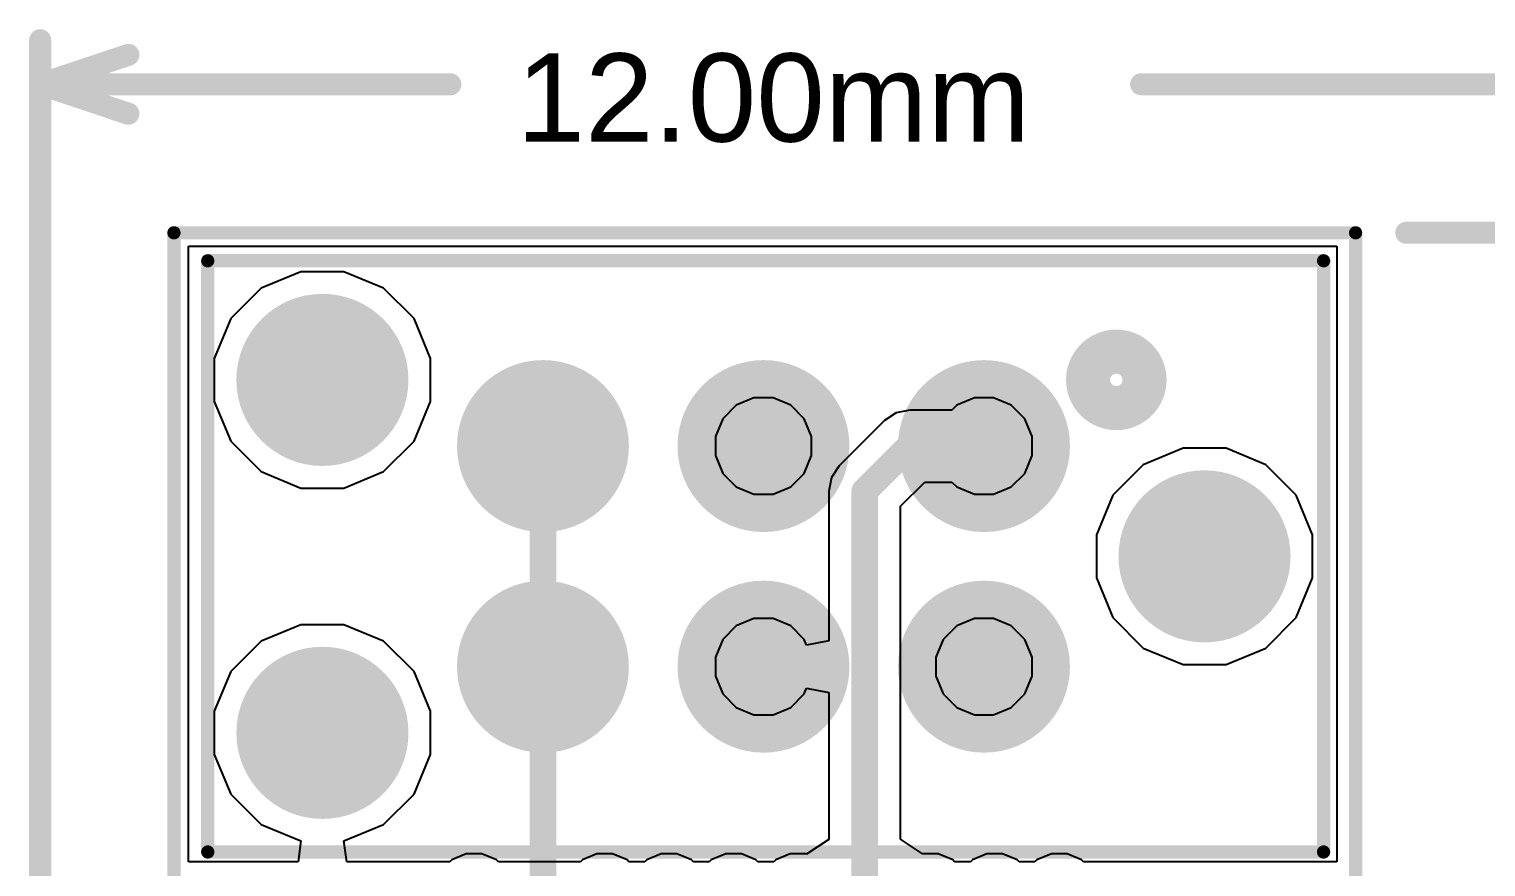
# Model space of a CAD drawing. Header units: millimetres. Extents: x -1.53 to 3.03, y -0.09 to 2.17.
# Drawn here: x -0.0025 to 0.3278, y 0.3636 to 0.5535 of the extents above; entities that cross this region are included whole.
import ezdxf

# ---------------------------------------------------------------- set-up
doc = ezdxf.new("R2010")
doc.units = ezdxf.units.MM
doc.header["$MEASUREMENT"] = 0
for name, color, linetype in [('BottomLayer', 5, 'Continuous'), ('BottomSolder', 6, 'Continuous'), ('Mechanical1', 6, 'Continuous'), ('Mechanical2', 216, 'Continuous'), ('PadHoleLayer', 156, 'Continuous'), ('TopLayer', 1, 'Continuous'), ('TopOverlay', 2, 'Continuous'), ('TopPaste', 8, 'Continuous'), ('TopSolder', 216, 'Continuous'), ('ViaHoleLayer', 16, 'Continuous')]:
    doc.layers.add(name, color=color, linetype=linetype)
doc.styles.add('Arial', font='', dxfattribs={"height": 0.2})
doc.styles.get('Arial').set_extended_font_data('Arial')

# ---------------------------------------------------------------- blocks, each defined once
blk = doc.blocks.new('TC2030_IDC_NL__1')
at = {"layer": 'BottomSolder'}
h = blk.add_hatch(color=6, dxfattribs=at)
edge = h.paths.add_edge_path()
edge.add_arc((0.1, 0.04), 0.004, 0, 360)
h = blk.add_hatch(color=6, dxfattribs=at)
edge = h.paths.add_edge_path()
edge.add_arc((-0.1, 0), 0.004, 0, 360)
h = blk.add_hatch(color=6, dxfattribs=at)
edge = h.paths.add_edge_path()
edge.add_arc((0.1, -0.04), 0.004, 0, 360)
at = {"layer": 'PadHoleLayer'}
h = blk.add_hatch(color=156, dxfattribs=at)
edge = h.paths.add_edge_path()
edge.add_arc((0.1, 0.04), 0.01951, 0, 360)
h = blk.add_hatch(color=156, dxfattribs=at)
edge = h.paths.add_edge_path()
edge.add_arc((-0.1, 0), 0.01951, 0, 360)
h = blk.add_hatch(color=156, dxfattribs=at)
edge = h.paths.add_edge_path()
edge.add_arc((0.1, -0.04), 0.01951, 0, 360)
at = {"layer": 'TopLayer'}
h = blk.add_hatch(color=1, dxfattribs=at)
edge = h.paths.add_edge_path()
edge.add_arc((-0.05, 0.025), 0.01549, 0, 360)
h = blk.add_hatch(color=1, dxfattribs=at)
edge = h.paths.add_edge_path()
edge.add_arc((0, 0.025), 0.01549, 0, 360)
h = blk.add_hatch(color=1, dxfattribs=at)
edge = h.paths.add_edge_path()
edge.add_arc((0.05, 0.025), 0.01549, 0, 360)
h = blk.add_hatch(color=1, dxfattribs=at)
edge = h.paths.add_edge_path()
edge.add_arc((-0.05, -0.025), 0.01549, 0, 360)
h = blk.add_hatch(color=1, dxfattribs=at)
edge = h.paths.add_edge_path()
edge.add_arc((-0.05, -0.025), 0.01549, 0, 360)
h = blk.add_hatch(color=1, dxfattribs=at)
edge = h.paths.add_edge_path()
edge.add_arc((0, -0.025), 0.01549, 0, 360)
h = blk.add_hatch(color=1, dxfattribs=at)
edge = h.paths.add_edge_path()
edge.add_arc((0.05, -0.025), 0.01549, 0, 360)
at = {"layer": 'TopPaste'}
h = blk.add_hatch(color=8, dxfattribs=at)
edge = h.paths.add_edge_path()
edge.add_arc((-0.05, 0.025), 0.01549, 0, 360)
h = blk.add_hatch(color=8, dxfattribs=at)
edge = h.paths.add_edge_path()
edge.add_arc((0, 0.025), 0.01549, 0, 360)
h = blk.add_hatch(color=8, dxfattribs=at)
edge = h.paths.add_edge_path()
edge.add_arc((0.05, 0.025), 0.01549, 0, 360)
h = blk.add_hatch(color=8, dxfattribs=at)
edge = h.paths.add_edge_path()
edge.add_arc((-0.05, -0.025), 0.01549, 0, 360)
h = blk.add_hatch(color=8, dxfattribs=at)
edge = h.paths.add_edge_path()
edge.add_arc((-0.05, -0.025), 0.01549, 0, 360)
h = blk.add_hatch(color=8, dxfattribs=at)
edge = h.paths.add_edge_path()
edge.add_arc((0, -0.025), 0.01549, 0, 360)
h = blk.add_hatch(color=8, dxfattribs=at)
edge = h.paths.add_edge_path()
edge.add_arc((0.05, -0.025), 0.01549, 0, 360)
at = {"layer": 'TopSolder'}
h = blk.add_hatch(color=216, dxfattribs=at)
edge = h.paths.add_edge_path()
edge.add_arc((-0.05, 0.025), 0.01949, 0, 360)
h = blk.add_hatch(color=216, dxfattribs=at)
edge = h.paths.add_edge_path()
edge.add_arc((0, 0.025), 0.01949, 0, 360)
h = blk.add_hatch(color=216, dxfattribs=at)
edge = h.paths.add_edge_path()
edge.add_arc((0.05, 0.025), 0.01949, 0, 360)
h = blk.add_hatch(color=216, dxfattribs=at)
edge = h.paths.add_edge_path()
edge.add_arc((0.1, 0.04), 0.004, 0, 360)
h = blk.add_hatch(color=216, dxfattribs=at)
edge = h.paths.add_edge_path()
edge.add_arc((-0.1, 0), 0.004, 0, 360)
h = blk.add_hatch(color=216, dxfattribs=at)
edge = h.paths.add_edge_path()
edge.add_arc((-0.05, -0.025), 0.01949, 0, 360)
h = blk.add_hatch(color=216, dxfattribs=at)
edge = h.paths.add_edge_path()
edge.add_arc((-0.05, -0.025), 0.01949, 0, 360)
h = blk.add_hatch(color=216, dxfattribs=at)
edge = h.paths.add_edge_path()
edge.add_arc((0, -0.025), 0.01949, 0, 360)
h = blk.add_hatch(color=216, dxfattribs=at)
edge = h.paths.add_edge_path()
edge.add_arc((0.05, -0.025), 0.01949, 0, 360)
h = blk.add_hatch(color=216, dxfattribs=at)
edge = h.paths.add_edge_path()
edge.add_arc((0.1, -0.04), 0.004, 0, 360)
at = {"layer": 'TopOverlay', "const_width": 0.003}
for points in [[(0.126, 0.067), (-0.127, 0.067)], [(-0.127, 0.067), (-0.127, -0.067)], [(0.126, 0.067), (0.126, -0.067)], [(0.126, -0.067), (-0.127, -0.067)]]:
    blk.add_lwpolyline(points, dxfattribs=at)
at = {"layer": 'TopOverlay'}
for points, const_width in [([(-0.12775, 0.067, 1), (-0.12625, 0.067, 1)], 0.0015), ([(-0.12775, 0.067, 1), (-0.12625, 0.067, 1)], 0.0015), ([(0.12525, 0.067, 1), (0.12675, 0.067, 1)], 0.0015), ([(0.12525, 0.067, 1), (0.12675, 0.067, 1)], 0.0015), ([(-0.0736, -0.04, 1), (-0.0864, -0.04, 1)], 0.01), ([(-0.0889, -0.04, 1), (-0.0839, -0.04, 1)], 0.005), ([(-0.0761, -0.04, 1), (-0.0711, -0.04, 1)], 0.005), ([(-0.12775, -0.067, 1), (-0.12625, -0.067, 1)], 0.0015), ([(-0.12775, -0.067, 1), (-0.12625, -0.067, 1)], 0.0015), ([(0.12525, -0.067, 1), (0.12675, -0.067, 1)], 0.0015), ([(0.12525, -0.067, 1), (0.12675, -0.067, 1)], 0.0015)]:
    blk.add_lwpolyline(points, format="xyb", close=True, dxfattribs=dict(at, const_width=const_width))

msp = doc.modelspace()

# ---------------------------------------------------------------- hatches: boundary and pattern name
at = {"layer": 'BottomLayer'}
h = msp.add_hatch(color=5, dxfattribs=at)
edge = h.paths.add_edge_path()
edge.add_arc((0.114, 0.459), 0.00591, 0, 360)
h = msp.add_hatch(color=5, dxfattribs=at)
edge = h.paths.add_edge_path()
edge.add_arc((0.164, 0.459), 0.00591, 0, 360)
h = msp.add_hatch(color=5, dxfattribs=at)
edge = h.paths.add_edge_path()
edge.add_arc((0.214, 0.459), 0.00591, 0, 360)
h = msp.add_hatch(color=5, dxfattribs=at)
edge = h.paths.add_edge_path()
edge.add_arc((0.164, 0.409), 0.00591, 0, 360)
h = msp.add_hatch(color=5, dxfattribs=at)
edge = h.paths.add_edge_path()
edge.add_arc((0.214, 0.409), 0.00591, 0, 360)
at = {"layer": 'BottomSolder'}
h = msp.add_hatch(color=6, dxfattribs=at)
edge = h.paths.add_edge_path()
edge.add_arc((0.114, 0.459), 0.00991, 0, 360)
h = msp.add_hatch(color=6, dxfattribs=at)
edge = h.paths.add_edge_path()
edge.add_arc((0.164, 0.459), 0.00991, 0, 360)
h = msp.add_hatch(color=6, dxfattribs=at)
edge = h.paths.add_edge_path()
edge.add_arc((0.214, 0.459), 0.00991, 0, 360)
h = msp.add_hatch(color=6, dxfattribs=at)
edge = h.paths.add_edge_path()
edge.add_arc((0.164, 0.409), 0.00991, 0, 360)
h = msp.add_hatch(color=6, dxfattribs=at)
edge = h.paths.add_edge_path()
edge.add_arc((0.214, 0.409), 0.00991, 0, 360)
at = {"layer": 'TopLayer'}
h = msp.add_hatch(color=1, dxfattribs=at)
edge = h.paths.add_edge_path()
edge.add_arc((0.114, 0.459), 0.00591, 0, 360)
h = msp.add_hatch(color=1, dxfattribs=at)
edge = h.paths.add_edge_path()
edge.add_arc((0.164, 0.459), 0.00591, 0, 360)
h = msp.add_hatch(color=1, dxfattribs=at)
edge = h.paths.add_edge_path()
edge.add_arc((0.214, 0.459), 0.00591, 0, 360)
h = msp.add_hatch(color=1, dxfattribs=at)
edge = h.paths.add_edge_path()
edge.add_arc((0.164, 0.409), 0.00591, 0, 360)
h = msp.add_hatch(color=1, dxfattribs=at)
edge = h.paths.add_edge_path()
edge.add_arc((0.214, 0.409), 0.00591, 0, 360)
at = {"layer": 'TopSolder'}
h = msp.add_hatch(color=216, dxfattribs=at)
edge = h.paths.add_edge_path()
edge.add_arc((0.114, 0.459), 0.00991, 0, 360)
h = msp.add_hatch(color=216, dxfattribs=at)
edge = h.paths.add_edge_path()
edge.add_arc((0.164, 0.459), 0.00991, 0, 360)
h = msp.add_hatch(color=216, dxfattribs=at)
edge = h.paths.add_edge_path()
edge.add_arc((0.214, 0.459), 0.00991, 0, 360)
h = msp.add_hatch(color=216, dxfattribs=at)
edge = h.paths.add_edge_path()
edge.add_arc((0.164, 0.409), 0.00991, 0, 360)
h = msp.add_hatch(color=216, dxfattribs=at)
edge = h.paths.add_edge_path()
edge.add_arc((0.214, 0.409), 0.00991, 0, 360)
at = {"layer": 'ViaHoleLayer'}
h = msp.add_hatch(color=16, dxfattribs=at)
edge = h.paths.add_edge_path()
edge.add_arc((0.114, 0.459), 0.00295, 0, 360)
h = msp.add_hatch(color=16, dxfattribs=at)
edge = h.paths.add_edge_path()
edge.add_arc((0.164, 0.459), 0.00295, 0, 360)
h = msp.add_hatch(color=16, dxfattribs=at)
edge = h.paths.add_edge_path()
edge.add_arc((0.214, 0.459), 0.00295, 0, 360)
h = msp.add_hatch(color=16, dxfattribs=at)
edge = h.paths.add_edge_path()
edge.add_arc((0.164, 0.409), 0.00295, 0, 360)
h = msp.add_hatch(color=16, dxfattribs=at)
edge = h.paths.add_edge_path()
edge.add_arc((0.214, 0.409), 0.00295, 0, 360)

# ---------------------------------------------------------------- linework, layer by layer
at = {"layer": 'BottomLayer'}
for p, q in [((0.03366, 0.36475), (0.03366, 0.50431)), ((0.03366, 0.50431), (0.29402, 0.50431)), ((0.29402, 0.50431), (0.29402, 0.36475)), ((0.05913, 0.49851), (0.05012, 0.49478)), ((0.06888, 0.49851), (0.05913, 0.49851)), ((0.07788, 0.49478), (0.06888, 0.49851)), ((0.05012, 0.49478), (0.04322, 0.48788)), ((0.08478, 0.48788), (0.07788, 0.49478)), ((0.04322, 0.48788), (0.03949, 0.47888)), ((0.08851, 0.47888), (0.08478, 0.48788)), ((0.03949, 0.47888), (0.03949, 0.46913)), ((0.08851, 0.46913), (0.08851, 0.47888)), ((0.03949, 0.46913), (0.04322, 0.46012)), ((0.08478, 0.46012), (0.08851, 0.46913)), ((0.16183, 0.46991), (0.15782, 0.46825)), ((0.16617, 0.46991), (0.16183, 0.46991)), ((0.17018, 0.46825), (0.16617, 0.46991)), ((0.21183, 0.46991), (0.20782, 0.46825)), ((0.21617, 0.46991), (0.21183, 0.46991)), ((0.22018, 0.46825), (0.21617, 0.46991)), ((0.15782, 0.46825), (0.15476, 0.46518)), ((0.17325, 0.46518), (0.17018, 0.46825)), ((0.19405, 0.46654), (0.19141, 0.46477)), ((0.19717, 0.46716), (0.19405, 0.46654)), ((0.20673, 0.46716), (0.19717, 0.46716)), ((0.20782, 0.46825), (0.20673, 0.46716)), ((0.22325, 0.46518), (0.22018, 0.46825)), ((0.15476, 0.46518), (0.1531, 0.46117)), ((0.17491, 0.46117), (0.17325, 0.46518)), ((0.19141, 0.46477), (0.18118, 0.45454)), ((0.19141, 0.46477), (0.19141, 0.46477)), ((0.22491, 0.46117), (0.22325, 0.46518)), ((0.04322, 0.46012), (0.05012, 0.45322)), ((0.07788, 0.45322), (0.08478, 0.46012)), ((0.1531, 0.46117), (0.1531, 0.45683)), ((0.17491, 0.45683), (0.17491, 0.46117)), ((0.22491, 0.45683), (0.22491, 0.46117)), ((0.1531, 0.45683), (0.15476, 0.45282)), ((0.17325, 0.45282), (0.17491, 0.45683)), ((0.22325, 0.45282), (0.22491, 0.45683)), ((0.25913, 0.45851), (0.25012, 0.45478)), ((0.26888, 0.45851), (0.25913, 0.45851)), ((0.27788, 0.45478), (0.26888, 0.45851)), ((0.05012, 0.45322), (0.05913, 0.44949)), ((0.06888, 0.44949), (0.07788, 0.45322)), ((0.15476, 0.45282), (0.15782, 0.44976)), ((0.17018, 0.44976), (0.17325, 0.45282)), ((0.18118, 0.45454), (0.17941, 0.45189)), ((0.22018, 0.44976), (0.22325, 0.45282)), ((0.25012, 0.45478), (0.24322, 0.44788)), ((0.28478, 0.44788), (0.27788, 0.45478)), ((0.05913, 0.44949), (0.06888, 0.44949)), ((0.15782, 0.44976), (0.16183, 0.4481)), ((0.16617, 0.4481), (0.17018, 0.44976)), ((0.17941, 0.45189), (0.17879, 0.44877)), ((0.1951, 0.44539), (0.20055, 0.45084)), ((0.20055, 0.45084), (0.20673, 0.45084)), ((0.20673, 0.45084), (0.20782, 0.44976)), ((0.20782, 0.44976), (0.21183, 0.4481)), ((0.21617, 0.4481), (0.22018, 0.44976)), ((0.16183, 0.4481), (0.16617, 0.4481)), ((0.17879, 0.44877), (0.17879, 0.44877)), ((0.17879, 0.44877), (0.17879, 0.41486)), ((0.21183, 0.4481), (0.21617, 0.4481)), ((0.24322, 0.44788), (0.23949, 0.43888)), ((0.28851, 0.43888), (0.28478, 0.44788)), ((0.1951, 0.36992), (0.1951, 0.44539)), ((0.23949, 0.43888), (0.23949, 0.42913)), ((0.28851, 0.42913), (0.28851, 0.43888)), ((0.23949, 0.42913), (0.24322, 0.42012)), ((0.28478, 0.42012), (0.28851, 0.42913)), ((0.16183, 0.41991), (0.15782, 0.41825)), ((0.16617, 0.41991), (0.16183, 0.41991)), ((0.17018, 0.41825), (0.16617, 0.41991)), ((0.21183, 0.41991), (0.20782, 0.41825)), ((0.21617, 0.41991), (0.21183, 0.41991)), ((0.22018, 0.41825), (0.21617, 0.41991)), ((0.24322, 0.42012), (0.25012, 0.41322)), ((0.27788, 0.41322), (0.28478, 0.42012)), ((0.05913, 0.41851), (0.05012, 0.41478)), ((0.06888, 0.41851), (0.05913, 0.41851)), ((0.07788, 0.41478), (0.06888, 0.41851)), ((0.15782, 0.41825), (0.15476, 0.41518)), ((0.17325, 0.41518), (0.17018, 0.41825)), ((0.20782, 0.41825), (0.20476, 0.41518)), ((0.22325, 0.41518), (0.22018, 0.41825)), ((0.05012, 0.41478), (0.04322, 0.40788)), ((0.08478, 0.40788), (0.07788, 0.41478)), ((0.15476, 0.41518), (0.1531, 0.41117)), ((0.17379, 0.41387), (0.17325, 0.41518)), ((0.17879, 0.41486), (0.17379, 0.41387)), ((0.20476, 0.41518), (0.20309, 0.41117)), ((0.22491, 0.41117), (0.22325, 0.41518)), ((0.25012, 0.41322), (0.25913, 0.40949)), ((0.26888, 0.40949), (0.27788, 0.41322)), ((0.1531, 0.41117), (0.1531, 0.40683)), ((0.20309, 0.41117), (0.20309, 0.40683)), ((0.22491, 0.40683), (0.22491, 0.41117)), ((0.04322, 0.40788), (0.03949, 0.39888)), ((0.08851, 0.39888), (0.08478, 0.40788)), ((0.1531, 0.40683), (0.15476, 0.40282)), ((0.20309, 0.40683), (0.20476, 0.40282)), ((0.22325, 0.40282), (0.22491, 0.40683)), ((0.25913, 0.40949), (0.26888, 0.40949)), ((0.17325, 0.40282), (0.17379, 0.40413)), ((0.17379, 0.40413), (0.17879, 0.40314)), ((0.17879, 0.40314), (0.17879, 0.36983)), ((0.15476, 0.40282), (0.15782, 0.39976)), ((0.15782, 0.39976), (0.16183, 0.39809)), ((0.16617, 0.39809), (0.17018, 0.39976)), ((0.17018, 0.39976), (0.17325, 0.40282)), ((0.20476, 0.40282), (0.20782, 0.39976)), ((0.20782, 0.39976), (0.21183, 0.39809)), ((0.21617, 0.39809), (0.22018, 0.39976)), ((0.22018, 0.39976), (0.22325, 0.40282)), ((0.03949, 0.39888), (0.03949, 0.38913)), ((0.08851, 0.38913), (0.08851, 0.39888)), ((0.16183, 0.39809), (0.16617, 0.39809)), ((0.21183, 0.39809), (0.21617, 0.39809)), ((0.03949, 0.38913), (0.04322, 0.38012)), ((0.08478, 0.38012), (0.08851, 0.38913)), ((0.04322, 0.38012), (0.05012, 0.37322)), ((0.07788, 0.37322), (0.08478, 0.38012)), ((0.05012, 0.37322), (0.05913, 0.36949)), ((0.06888, 0.36949), (0.07788, 0.37322)), ((0.05913, 0.36949), (0.0585, 0.36475)), ((0.0695, 0.36475), (0.06888, 0.36949)), ((0.17879, 0.36983), (0.17379, 0.36649)), ((0.20006, 0.36656), (0.1951, 0.36992)), ((0.0585, 0.36475), (0.03366, 0.36475)), ((0.09288, 0.36475), (0.0695, 0.36475)), ((0.09334, 0.3652), (0.09288, 0.36475)), ((0.09662, 0.36656), (0.09334, 0.3652)), ((0.10018, 0.36656), (0.09662, 0.36656)), ((0.10346, 0.3652), (0.10018, 0.36656)), ((0.10391, 0.36475), (0.10346, 0.3652)), ((0.12249, 0.36475), (0.10391, 0.36475)), ((0.12294, 0.3652), (0.12249, 0.36475)), ((0.12622, 0.36656), (0.12294, 0.3652)), ((0.12978, 0.36656), (0.12622, 0.36656)), ((0.13306, 0.3652), (0.12978, 0.36656)), ((0.13351, 0.36475), (0.13306, 0.3652)), ((0.1371, 0.36475), (0.13351, 0.36475)), ((0.13755, 0.3652), (0.1371, 0.36475)), ((0.14084, 0.36656), (0.13755, 0.3652)), ((0.14439, 0.36656), (0.14084, 0.36656)), ((0.14768, 0.3652), (0.14439, 0.36656)), ((0.14813, 0.36475), (0.14768, 0.3652)), ((0.15171, 0.36475), (0.14813, 0.36475)), ((0.15217, 0.3652), (0.15171, 0.36475)), ((0.15545, 0.36656), (0.15217, 0.3652)), ((0.15901, 0.36656), (0.15545, 0.36656)), ((0.16229, 0.3652), (0.15901, 0.36656)), ((0.16274, 0.36475), (0.16229, 0.3652)), ((0.16633, 0.36475), (0.16274, 0.36475)), ((0.16678, 0.3652), (0.16633, 0.36475)), ((0.17006, 0.36656), (0.16678, 0.3652)), ((0.17362, 0.36656), (0.17006, 0.36656)), ((0.17379, 0.36649), (0.17362, 0.36656)), ((0.20362, 0.36656), (0.20006, 0.36656)), ((0.2069, 0.3652), (0.20362, 0.36656)), ((0.20735, 0.36475), (0.2069, 0.3652)), ((0.21094, 0.36475), (0.20735, 0.36475)), ((0.21139, 0.3652), (0.21094, 0.36475)), ((0.21467, 0.36656), (0.21139, 0.3652)), ((0.21823, 0.36656), (0.21467, 0.36656)), ((0.22151, 0.3652), (0.21823, 0.36656)), ((0.22197, 0.36475), (0.22151, 0.3652)), ((0.22555, 0.36475), (0.22197, 0.36475)), ((0.226, 0.3652), (0.22555, 0.36475)), ((0.22929, 0.36656), (0.226, 0.3652)), ((0.23284, 0.36656), (0.22929, 0.36656)), ((0.23613, 0.3652), (0.23284, 0.36656)), ((0.23658, 0.36475), (0.23613, 0.3652)), ((0.29402, 0.36475), (0.23658, 0.36475))]:
    msp.add_line(p, q, dxfattribs=at)
at = {"layer": 'BottomLayer', "const_width": 0.006}
for points in [[(0.114, 0.33865), (0.114, 0.459)], [(0.18695, 0.44877), (0.19717, 0.459)], [(0.19717, 0.459), (0.214, 0.459)], [(0.18695, 0.33252), (0.18695, 0.44877)]]:
    msp.add_lwpolyline(points, dxfattribs=at)
at = {"layer": 'BottomLayer', "const_width": 0.003}
for points in [[(0.1125, 0.459, 1), (0.1155, 0.459, 1)], [(0.19567, 0.459, 1), (0.19867, 0.459, 1)], [(0.19567, 0.459, 1), (0.19867, 0.459, 1)], [(0.2125, 0.459, 1), (0.2155, 0.459, 1)], [(0.18545, 0.44877, 1), (0.18845, 0.44877, 1)], [(0.18545, 0.44877, 1), (0.18845, 0.44877, 1)]]:
    msp.add_lwpolyline(points, format="xyb", close=True, dxfattribs=at)
at = {"layer": 'Mechanical1', "const_width": 0.005}
for points in [[(0, 0.35433), (0, 0.551)], [(0, 0.541), (0.02, 0.54767)], [(0, 0.541), (0.02, 0.53433)], [(0, 0.541), (0.093, 0.541)], [(0.24963, 0.541), (0.47244, 0.541)], [(0.30975, 0.50734), (0.605, 0.50734)], [(0.30975, 0.50734), (0.684, 0.50734)]]:
    msp.add_lwpolyline(points, dxfattribs=at)
at = {"layer": 'Mechanical1', "const_width": 0.0025}
for points in [[(-0.00125, 0.551, 1), (0.00125, 0.551, 1)], [(0.01875, 0.54767, 1), (0.02125, 0.54767, 1)], [(-0.00125, 0.541, 1), (0.00125, 0.541, 1)], [(-0.00125, 0.541, 1), (0.00125, 0.541, 1)], [(-0.00125, 0.541, 1), (0.00125, 0.541, 1)], [(0.09175, 0.541, 1), (0.09425, 0.541, 1)], [(0.24838, 0.541, 1), (0.25088, 0.541, 1)], [(0.01875, 0.53433, 1), (0.02125, 0.53433, 1)], [(0.3085, 0.50734, 1), (0.311, 0.50734, 1)], [(0.3085, 0.50734, 1), (0.311, 0.50734, 1)]]:
    msp.add_lwpolyline(points, format="xyb", close=True, dxfattribs=at)
at = {"layer": 'Mechanical2', "const_width": 0.003}
for points in [[(0.03033, 0.50734), (0.29825, 0.50734)], [(0.03033, 0.361), (0.03033, 0.50734)], [(0.29825, 0.36092), (0.29825, 0.50734)]]:
    msp.add_lwpolyline(points, dxfattribs=at)
at = {"layer": 'Mechanical2', "const_width": 0.0015}
for points in [[(0.02958, 0.50734, 1), (0.03108, 0.50734, 1)], [(0.02958, 0.50734, 1), (0.03108, 0.50734, 1)], [(0.2975, 0.50734, 1), (0.299, 0.50734, 1)], [(0.2975, 0.50734, 1), (0.299, 0.50734, 1)]]:
    msp.add_lwpolyline(points, format="xyb", close=True, dxfattribs=at)

# ---------------------------------------------------------------- block references
at = {"rotation": 180}
msp.add_blockref('TC2030_IDC_NL__1', (0.164, 0.434), dxfattribs=at)

# ---------------------------------------------------------------- texts
at = {"layer": 'Mechanical1', "style": 'Arial'}
msp.add_text('12.00mm', height=0.02, dxfattribs=at).set_placement((0.108, 0.528))

doc.saveas('drawing.dxf')
